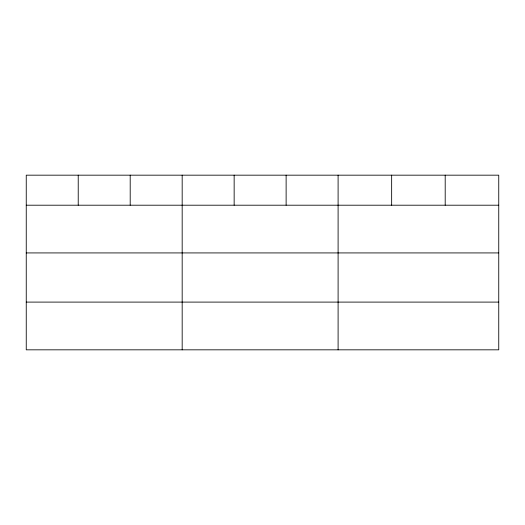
<?xml version="1.0" encoding="UTF-8"?>
<svg xmlns="http://www.w3.org/2000/svg" width="525" height="525" viewBox="0 0 525 525"><rect width="100%" height="100%" fill="white"/><g stroke="black" fill="none" stroke-linecap="round" stroke-linejoin="round"><path stroke-width="0.79" d="M498.75 252.925L498.75 175.173L26.25 175.173L26.25 349.827L498.75 349.827L498.75 252.925L26.25 252.925M26.25 205.203L498.75 205.203M26.25 302.098L498.75 302.098M445.2 175.173L445.2 205.203M391.65 175.173L391.65 205.203M338.1 175.173L338.1 349.827M286.125 175.173L286.125 205.203M234.15 175.173L234.15 205.203M182.175 175.173L182.175 349.827M130.2 175.173L130.2 205.203M78.225 175.173L78.225 205.203"/></g></svg>
